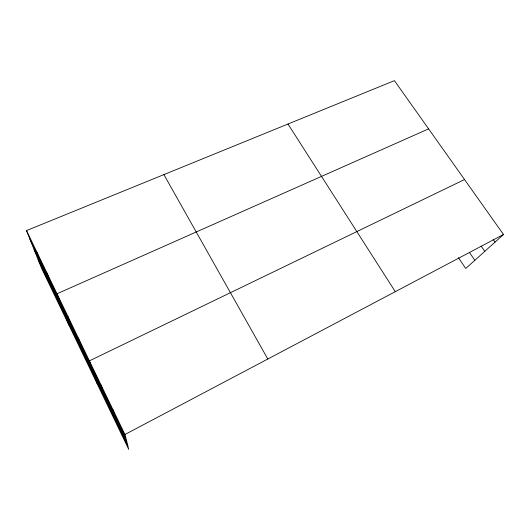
<?xml version="1.0" encoding="UTF-8"?>
<svg xmlns="http://www.w3.org/2000/svg" width="530" height="530" viewBox="0 0 530 530"><rect width="100%" height="100%" fill="white"/><g stroke="black" fill="none" stroke-linecap="round" stroke-linejoin="round"><path stroke-width="0.79" d="M26.5 230.603L124.954 434.501L128.73 449.354L41.757 268.683L26.5 230.603L394.419 80.646L503.5 234.498L465.738 268.485L458.377 257.653M124.954 434.501L503.5 234.498M464.532 179.537L89.398 360.87L97.56 384.594M428.611 128.87L57.002 293.772L68.92 325.109M493.138 239.408L495.04 242.117M481.114 246.072L484.778 251.346M469.335 252.293L474.834 260.296M287.989 124.027L395.294 291.672M163.896 174.602L267.802 359.029M29.952 239.222L125.815 437.893M34.112 249.603L126.849 441.954M38.12 259.601L127.836 445.843M36.471 251.246L39.684 259.382M46.633 272.301L49.601 279.933M67.582 315.688L70.02 322.253M78.38 338.047L80.534 344.043M100.998 384.886L102.535 389.643M112.844 409.425L114.056 413.513"/></g></svg>
